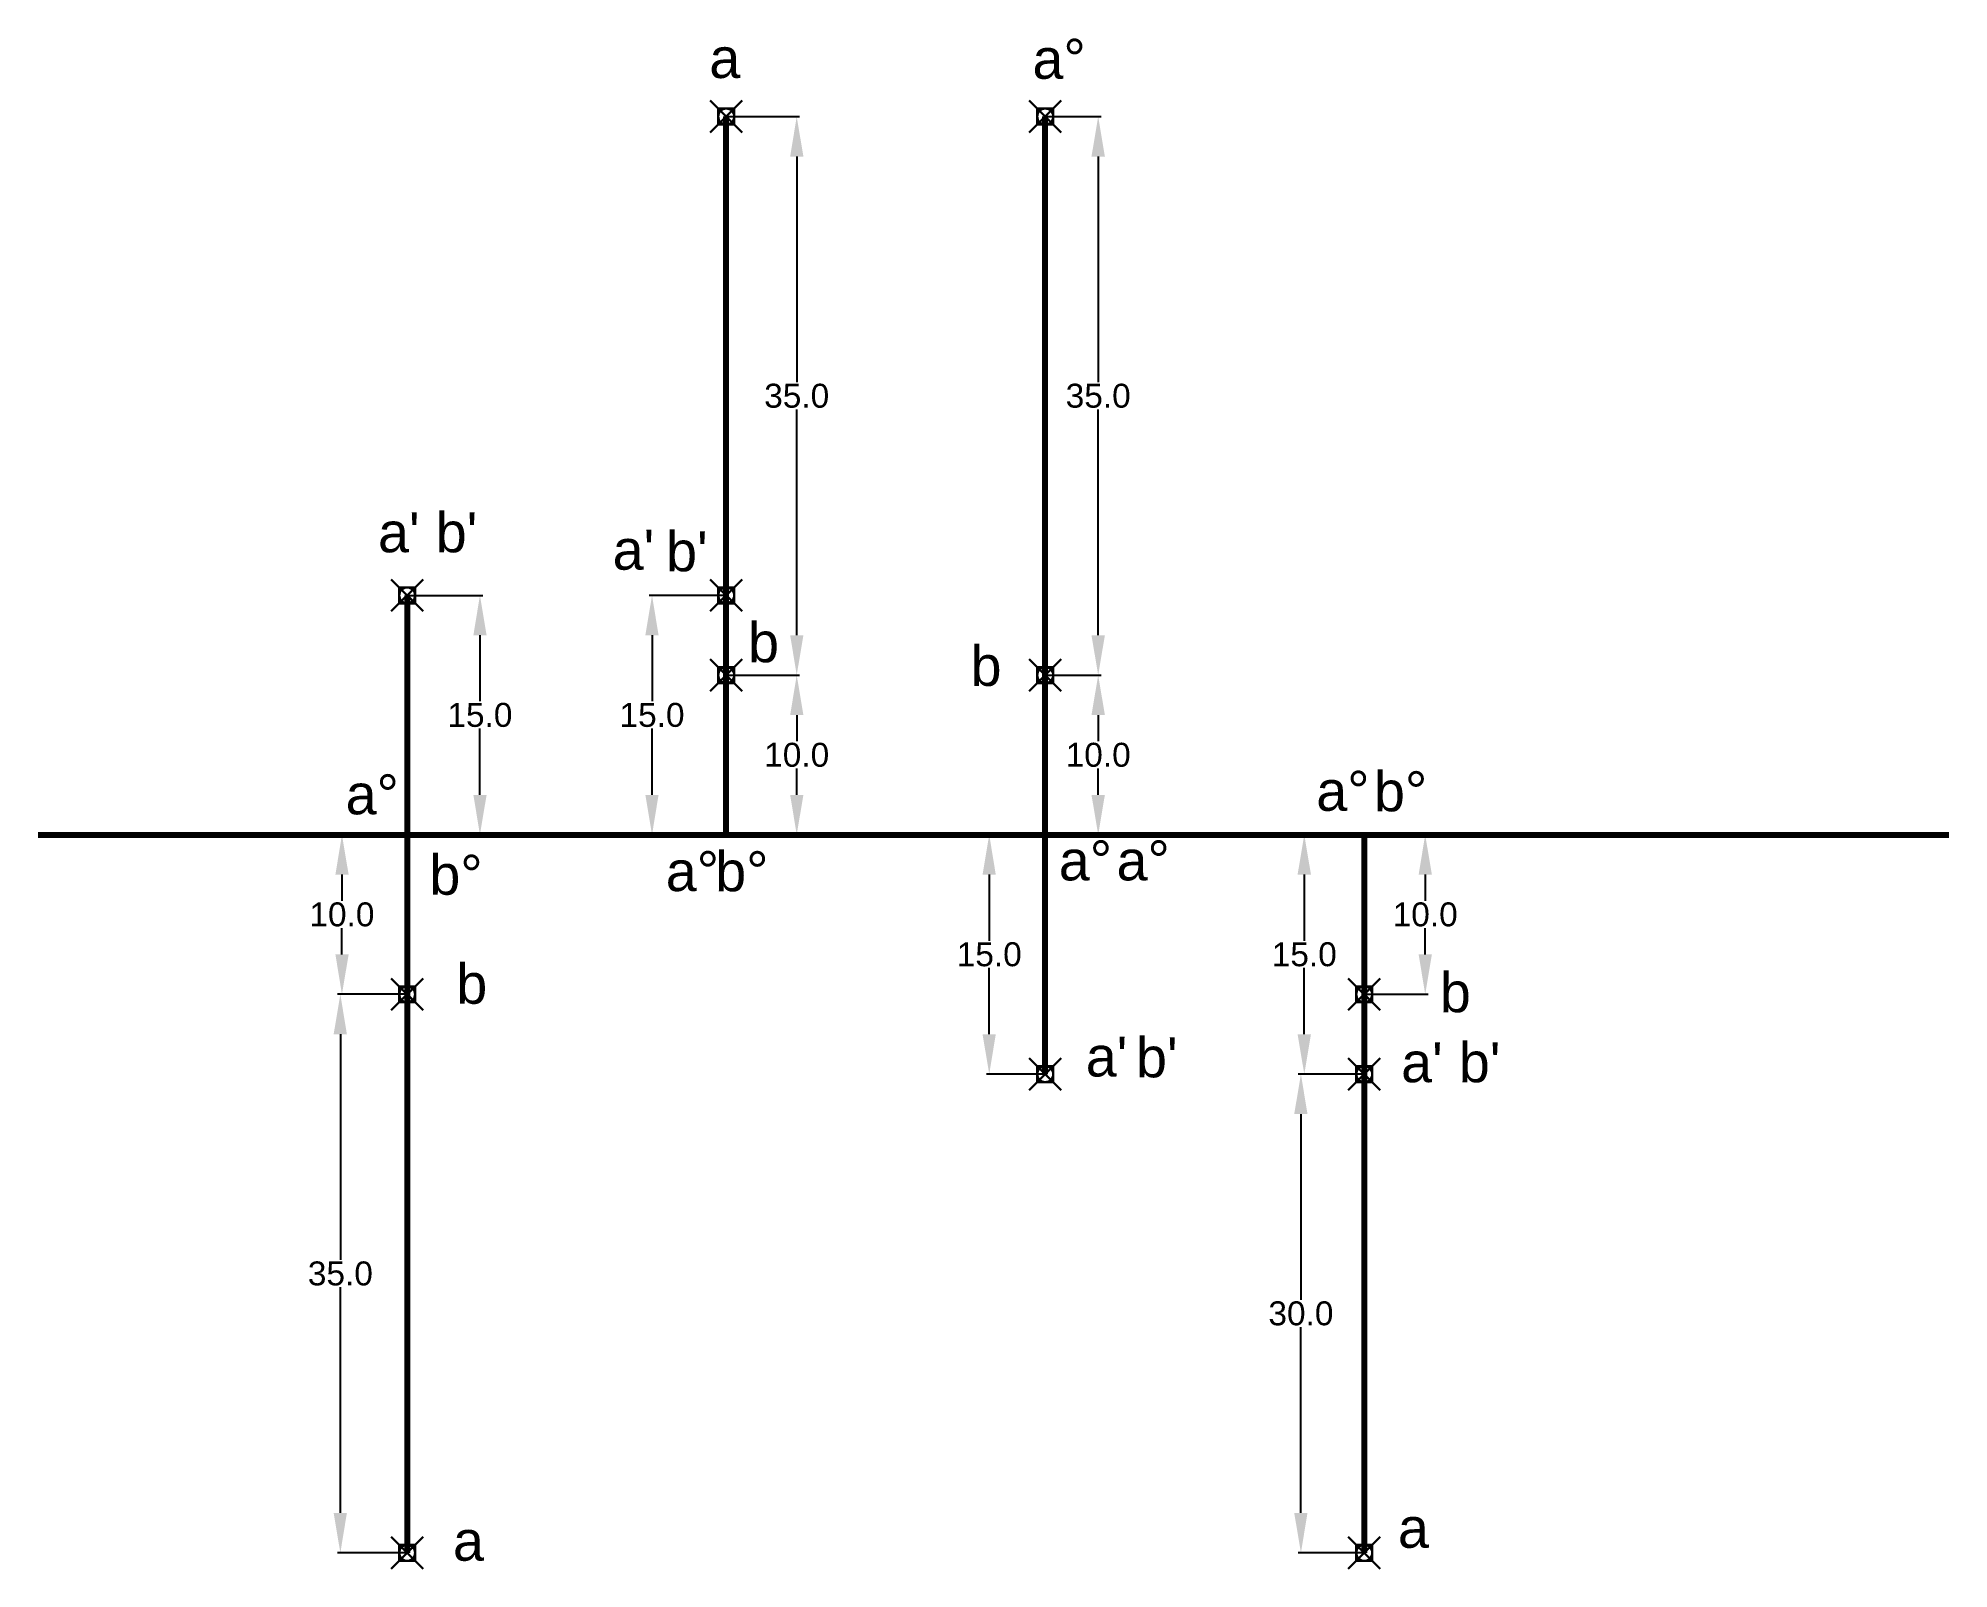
# Model space of a CAD drawing. Header units: millimetres. Extents: x -55 to 64, y 160 to 256.
import ezdxf

# ---------------------------------------------------------------- set-up
doc = ezdxf.new("R2010")
doc.units = ezdxf.units.MM
doc.header["$PDMODE"] = 99
doc.layers.add('thick continuous', color=7, linetype='Continuous', lineweight=30)
doc.styles.get("Standard").update_dxf_attribs({"font": 'Arial.ttf'})
doc.dimstyles.get("Standard").update_dxf_attribs({"dimtxt": 1.5, "dimasz": 2.5, "dimexe": 0.18, "dimexo": 0.0625, "dimgap": 0.09, "dimtad": 0, "dimtih": 1, "dimtoh": 1, "dimdec": 1, "dimzin": 0, "dimdsep": 46, "dimtxsty": 'Standard', "dimcen": 0.09, "dimadec": 0, "dimazin": 0, "dimtfac": 1, "dimtdec": 1, "dimtofl": 0, "dimtmove": 0, "dimatfit": 3, "dimfxl": 1, "dimtolj": 1, "dimtzin": 0, "dimarcsym": 0})

# ---------------------------------------------------------------- blocks, each defined once
blk = doc.blocks.new('*D1')
at = {"layer": 'Defpoints', "color": 0, "transparency": 16777216}
for p in [(-32.29, 220.94), (-32.29, 205.94), (-27.73, 205.94)]:
    blk.add_point(p, dxfattribs=at)
at = {"layer": 'thick continuous', "color": 0, "lineweight": -2, "transparency": 16777216}
for p, q in [((-32.22, 220.94), (-27.55, 220.94)), ((-27.73, 218.44), (-27.73, 214.3)), ((-27.73, 208.44), (-27.73, 212.59)), ((-32.22, 205.94), (-27.55, 205.94))]:
    blk.add_line(p, q, dxfattribs=at)
at = {"layer": 'thick continuous', "color": 0, "transparency": 16777216}
for points in [[(-28.14, 218.44), (-27.31, 218.44), (-27.73, 220.94)], [(-28.14, 208.44), (-27.31, 208.44), (-27.73, 205.94)]]:
    blk.add_solid(points, dxfattribs=at)
at = {"layer": 'thick continuous', "color": 0, "lineweight": 5, "transparency": 16777216, "insert": (-27.73, 213.44), "char_height": 1.5, "attachment_point": 5}
blk.add_mtext('\\A1;15.0', dxfattribs=at)
blk = doc.blocks.new('*D2')
at = {"layer": 'Defpoints', "color": 0, "transparency": 16777216}
for p in [(-12.29, 215.94), (-7.87, 215.94), (-12.29, 205.94)]:
    blk.add_point(p, dxfattribs=at)
at = {"layer": 'thick continuous', "color": 0, "lineweight": -2, "transparency": 16777216}
for p, q in [((-12.22, 215.94), (-7.69, 215.94)), ((-7.87, 213.44), (-7.87, 211.8)), ((-7.87, 208.44), (-7.87, 210.09)), ((-12.22, 205.94), (-7.69, 205.94))]:
    blk.add_line(p, q, dxfattribs=at)
at = {"layer": 'thick continuous', "color": 0, "transparency": 16777216}
for points in [[(-8.28, 213.44), (-7.45, 213.44), (-7.87, 215.94)], [(-8.28, 208.44), (-7.45, 208.44), (-7.87, 205.94)]]:
    blk.add_solid(points, dxfattribs=at)
at = {"layer": 'thick continuous', "color": 0, "lineweight": 5, "transparency": 16777216, "insert": (-7.87, 210.94), "char_height": 1.5, "attachment_point": 5}
blk.add_mtext('\\A1;10.0', dxfattribs=at)
blk = doc.blocks.new('*D3')
at = {"layer": 'Defpoints', "color": 0, "transparency": 16777216}
for p in [(-12.29, 220.94), (-16.94, 205.94), (-12.29, 205.94)]:
    blk.add_point(p, dxfattribs=at)
at = {"layer": 'thick continuous', "color": 0, "lineweight": -2, "transparency": 16777216}
for p, q in [((-12.35, 220.94), (-17.12, 220.94)), ((-16.94, 218.44), (-16.94, 214.3)), ((-16.94, 208.44), (-16.94, 212.59)), ((-12.35, 205.94), (-17.12, 205.94))]:
    blk.add_line(p, q, dxfattribs=at)
at = {"layer": 'thick continuous', "color": 0, "transparency": 16777216}
for points in [[(-17.36, 218.44), (-16.53, 218.44), (-16.94, 220.94)], [(-17.36, 208.44), (-16.53, 208.44), (-16.94, 205.94)]]:
    blk.add_solid(points, dxfattribs=at)
at = {"layer": 'thick continuous', "color": 0, "lineweight": 5, "transparency": 16777216, "insert": (-16.94, 213.44), "char_height": 1.5, "attachment_point": 5}
blk.add_mtext('\\A1;15.0', dxfattribs=at)
blk = doc.blocks.new('*D4')
at = {"layer": 'Defpoints', "color": 0, "transparency": 16777216}
for p in [(-12.29, 250.94), (-12.29, 215.94), (-7.87, 215.94)]:
    blk.add_point(p, dxfattribs=at)
at = {"layer": 'thick continuous', "color": 0, "lineweight": -2, "transparency": 16777216}
for p, q in [((-12.22, 250.94), (-7.69, 250.94)), ((-7.87, 248.44), (-7.87, 234.3)), ((-7.87, 218.44), (-7.87, 232.59)), ((-12.22, 215.94), (-7.69, 215.94))]:
    blk.add_line(p, q, dxfattribs=at)
at = {"layer": 'thick continuous', "color": 0, "transparency": 16777216}
for points in [[(-8.28, 248.44), (-7.45, 248.44), (-7.87, 250.94)], [(-8.28, 218.44), (-7.45, 218.44), (-7.87, 215.94)]]:
    blk.add_solid(points, dxfattribs=at)
at = {"layer": 'thick continuous', "color": 0, "lineweight": 5, "transparency": 16777216, "insert": (-7.87, 233.44), "char_height": 1.5, "attachment_point": 5}
blk.add_mtext('\\A1;35.0', dxfattribs=at)
blk = doc.blocks.new('*D5')
at = {"layer": 'Defpoints', "color": 0, "transparency": 16777216}
for p in [(7.71, 215.94), (7.71, 205.94), (11.03, 205.94)]:
    blk.add_point(p, dxfattribs=at)
at = {"layer": 'thick continuous', "color": 0, "lineweight": -2, "transparency": 16777216}
for p, q in [((7.78, 215.94), (11.21, 215.94)), ((11.03, 213.44), (11.03, 211.8)), ((11.03, 208.44), (11.03, 210.09)), ((7.78, 205.94), (11.21, 205.94))]:
    blk.add_line(p, q, dxfattribs=at)
at = {"layer": 'thick continuous', "color": 0, "transparency": 16777216}
for points in [[(10.61, 213.44), (11.45, 213.44), (11.03, 215.94)], [(10.61, 208.44), (11.45, 208.44), (11.03, 205.94)]]:
    blk.add_solid(points, dxfattribs=at)
at = {"layer": 'thick continuous', "color": 0, "lineweight": 5, "transparency": 16777216, "insert": (11.03, 210.94), "char_height": 1.5, "attachment_point": 5}
blk.add_mtext('\\A1;10.0', dxfattribs=at)
blk = doc.blocks.new('*D6')
at = {"layer": 'Defpoints', "color": 0, "transparency": 16777216}
for p in [(7.71, 250.94), (7.71, 215.94), (11.03, 215.94)]:
    blk.add_point(p, dxfattribs=at)
at = {"layer": 'thick continuous', "color": 0, "lineweight": -2, "transparency": 16777216}
for p, q in [((7.78, 250.94), (11.21, 250.94)), ((11.03, 248.44), (11.03, 234.3)), ((11.03, 218.44), (11.03, 232.59)), ((7.78, 215.94), (11.21, 215.94))]:
    blk.add_line(p, q, dxfattribs=at)
at = {"layer": 'thick continuous', "color": 0, "transparency": 16777216}
for points in [[(10.61, 248.44), (11.45, 248.44), (11.03, 250.94)], [(10.61, 218.44), (11.45, 218.44), (11.03, 215.94)]]:
    blk.add_solid(points, dxfattribs=at)
at = {"layer": 'thick continuous', "color": 0, "lineweight": 5, "transparency": 16777216, "insert": (11.03, 233.44), "char_height": 1.5, "attachment_point": 5}
blk.add_mtext('\\A1;35.0', dxfattribs=at)
blk = doc.blocks.new('*D7')
at = {"layer": 'Defpoints', "color": 0, "transparency": 16777216}
for p in [(27.71, 205.94), (27.71, 195.94), (31.53, 195.94)]:
    blk.add_point(p, dxfattribs=at)
at = {"layer": 'thick continuous', "color": 0, "lineweight": -2, "transparency": 16777216}
for p, q in [((27.78, 205.94), (31.71, 205.94)), ((31.53, 203.44), (31.53, 201.8)), ((31.53, 198.44), (31.53, 200.09)), ((27.78, 195.94), (31.71, 195.94))]:
    blk.add_line(p, q, dxfattribs=at)
at = {"layer": 'thick continuous', "color": 0, "transparency": 16777216}
for points in [[(31.12, 203.44), (31.95, 203.44), (31.53, 205.94)], [(31.12, 198.44), (31.95, 198.44), (31.53, 195.94)]]:
    blk.add_solid(points, dxfattribs=at)
at = {"layer": 'thick continuous', "color": 0, "lineweight": 5, "transparency": 16777216, "insert": (31.53, 200.94), "char_height": 1.5, "attachment_point": 5}
blk.add_mtext('\\A1;10.0', dxfattribs=at)
blk = doc.blocks.new('*D8')
at = {"layer": 'Defpoints', "color": 0, "transparency": 16777216}
for p in [(27.71, 205.94), (23.95, 190.94), (27.71, 190.94)]:
    blk.add_point(p, dxfattribs=at)
at = {"layer": 'thick continuous', "color": 0, "lineweight": -2, "transparency": 16777216}
for p, q in [((27.65, 205.94), (23.77, 205.94)), ((23.95, 203.44), (23.95, 199.3)), ((23.95, 193.44), (23.95, 197.59)), ((27.65, 190.94), (23.77, 190.94))]:
    blk.add_line(p, q, dxfattribs=at)
at = {"layer": 'thick continuous', "color": 0, "transparency": 16777216}
for points in [[(23.53, 203.44), (24.37, 203.44), (23.95, 205.94)], [(23.53, 193.44), (24.37, 193.44), (23.95, 190.94)]]:
    blk.add_solid(points, dxfattribs=at)
at = {"layer": 'thick continuous', "color": 0, "lineweight": 5, "transparency": 16777216, "insert": (23.95, 198.44), "char_height": 1.5, "attachment_point": 5}
blk.add_mtext('\\A1;15.0', dxfattribs=at)
blk = doc.blocks.new('*D9')
at = {"layer": 'Defpoints', "color": 0, "transparency": 16777216}
for p in [(27.71, 190.94), (23.74, 160.94), (27.71, 160.94)]:
    blk.add_point(p, dxfattribs=at)
at = {"layer": 'thick continuous', "color": 0, "lineweight": -2, "transparency": 16777216}
for p, q in [((27.65, 190.94), (23.56, 190.94)), ((23.74, 188.44), (23.74, 176.8)), ((23.74, 163.44), (23.74, 175.09)), ((27.65, 160.94), (23.56, 160.94))]:
    blk.add_line(p, q, dxfattribs=at)
at = {"layer": 'thick continuous', "color": 0, "transparency": 16777216}
for points in [[(23.32, 188.44), (24.15, 188.44), (23.74, 190.94)], [(23.32, 163.44), (24.15, 163.44), (23.74, 160.94)]]:
    blk.add_solid(points, dxfattribs=at)
at = {"layer": 'thick continuous', "color": 0, "lineweight": 5, "transparency": 16777216, "insert": (23.74, 175.94), "char_height": 1.5, "attachment_point": 5}
blk.add_mtext('\\A1;30.0', dxfattribs=at)
blk = doc.blocks.new('*D10')
at = {"layer": 'Defpoints', "color": 0, "transparency": 16777216}
for p in [(7.71, 205.94), (4.2, 190.94), (7.71, 190.94)]:
    blk.add_point(p, dxfattribs=at)
at = {"layer": 'thick continuous', "color": 0, "lineweight": -2, "transparency": 16777216}
for p, q in [((7.65, 205.94), (4.02, 205.94)), ((4.2, 203.44), (4.2, 199.3)), ((4.2, 193.44), (4.2, 197.59)), ((7.65, 190.94), (4.02, 190.94))]:
    blk.add_line(p, q, dxfattribs=at)
at = {"layer": 'thick continuous', "color": 0, "transparency": 16777216}
for points in [[(3.78, 203.44), (4.61, 203.44), (4.2, 205.94)], [(3.78, 193.44), (4.61, 193.44), (4.2, 190.94)]]:
    blk.add_solid(points, dxfattribs=at)
at = {"layer": 'thick continuous', "color": 0, "lineweight": 5, "transparency": 16777216, "insert": (4.2, 198.44), "char_height": 1.5, "attachment_point": 5}
blk.add_mtext('\\A1;15.0', dxfattribs=at)
blk = doc.blocks.new('*D11')
at = {"layer": 'Defpoints', "color": 0, "transparency": 16777216}
for p in [(-32.29, 205.94), (-36.38, 195.94), (-32.29, 195.94)]:
    blk.add_point(p, dxfattribs=at)
at = {"layer": 'thick continuous', "color": 0, "lineweight": -2, "transparency": 16777216}
for p, q in [((-32.35, 205.94), (-36.56, 205.94)), ((-36.38, 203.44), (-36.38, 201.8)), ((-36.38, 198.44), (-36.38, 200.09)), ((-32.35, 195.94), (-36.56, 195.94))]:
    blk.add_line(p, q, dxfattribs=at)
at = {"layer": 'thick continuous', "color": 0, "transparency": 16777216}
for points in [[(-36.79, 203.44), (-35.96, 203.44), (-36.38, 205.94)], [(-36.79, 198.44), (-35.96, 198.44), (-36.38, 195.94)]]:
    blk.add_solid(points, dxfattribs=at)
at = {"layer": 'thick continuous', "color": 0, "lineweight": 5, "transparency": 16777216, "insert": (-36.38, 200.94), "char_height": 1.5, "attachment_point": 5}
blk.add_mtext('\\A1;10.0', dxfattribs=at)
blk = doc.blocks.new('*D12')
at = {"layer": 'Defpoints', "color": 0, "transparency": 16777216}
for p in [(-32.29, 195.94), (-36.48, 160.94), (-32.29, 160.94)]:
    blk.add_point(p, dxfattribs=at)
at = {"layer": 'thick continuous', "color": 0, "lineweight": -2, "transparency": 16777216}
for p, q in [((-32.35, 195.94), (-36.66, 195.94)), ((-36.48, 193.44), (-36.48, 179.3)), ((-36.48, 163.44), (-36.48, 177.59)), ((-32.35, 160.94), (-36.66, 160.94))]:
    blk.add_line(p, q, dxfattribs=at)
at = {"layer": 'thick continuous', "color": 0, "transparency": 16777216}
for points in [[(-36.9, 193.44), (-36.07, 193.44), (-36.48, 195.94)], [(-36.9, 163.44), (-36.07, 163.44), (-36.48, 160.94)]]:
    blk.add_solid(points, dxfattribs=at)
at = {"layer": 'thick continuous', "color": 0, "lineweight": 5, "transparency": 16777216, "insert": (-36.48, 178.44), "char_height": 1.5, "attachment_point": 5}
blk.add_mtext('\\A1;35.0', dxfattribs=at)

msp = doc.modelspace()

# ---------------------------------------------------------------- linework, layer by layer
at = {"layer": 'thick continuous', "lineweight": 80}
for p, q in [((-12.29, 205.94), (-12.29, 250.94)), ((7.71, 215.94), (7.71, 250.94)), ((-32.29, 220.94), (-32.29, 205.94)), ((-12.29, 205.94), (-12.29, 220.94)), ((7.71, 205.94), (7.71, 215.94)), ((-55.42, 205.94), (-32.29, 205.94)), ((-32.29, 205.94), (64.35, 205.94)), ((-32.29, 205.94), (-12.29, 205.94)), ((-32.29, 205.94), (-32.29, 195.94)), ((-12.29, 205.94), (7.71, 205.94)), ((7.71, 190.94), (7.71, 205.94)), ((7.71, 205.94), (27.71, 205.94)), ((27.71, 205.94), (27.71, 160.94)), ((27.71, 205.94), (27.71, 195.94)), ((-32.29, 195.94), (-32.29, 160.94)), ((27.71, 195.94), (27.71, 190.94))]:
    msp.add_line(p, q, dxfattribs=at)
at = {"layer": 'thick continuous'}
for p, q in [((-12.29, 205.94), (-12.29, 240.94)), ((-12.29, 240.94), (-12.29, 205.94)), ((-32.29, 205.94), (-32.29, 220.94)), ((-12.29, 205.94), (-12.29, 220.94)), ((-12.29, 220.94), (-12.29, 205.94)), ((-12.29, 205.94), (-12.29, 215.94)), ((-12.29, 215.94), (-12.29, 205.94)), ((-12.29, 205.94), (-12.29, 215.94)), ((-32.29, 205.94), (-55.42, 205.94)), ((-32.29, 205.94), (-32.29, 205.94)), ((-32.29, 205.94), (-32.29, 205.94)), ((-32.29, 205.94), (-32.29, 205.94)), ((7.71, 205.94), (7.71, 190.94))]:
    msp.add_line(p, q, dxfattribs=at)
for p in [(-12.29, 250.94), (7.71, 250.94), (-32.29, 220.94), (-12.29, 220.94), (-12.29, 215.94), (7.71, 215.94), (-32.29, 195.94), (27.71, 195.94), (7.71, 190.94), (27.71, 190.94), (-32.29, 160.94), (27.71, 160.94)]:
    msp.add_point(p, dxfattribs=at)

# ---------------------------------------------------------------- texts
at = {"layer": 'thick continuous', "char_height": 2.5, "attachment_point": 1}
for s, insert in [('a', (-13.35, 255.86)), ('a°', (6.91, 255.81)), ("a'", (-34.12, 226.14)), ("b'", (-30.5, 226.14)), ("a'", (-19.41, 225.05)), ("b'", (-16.06, 224.95)), ('b', (-10.92, 219.25)), ('b', (3.03, 217.77)), ('a°', (-36.15, 209.72)), ('a°', (24.7, 209.94)), ('b°', (28.32, 209.91)), ('a°', (-16.08, 204.91)), ('b°', (-12.98, 204.9)), ('a°', (8.56, 205.58)), ('a°', (12.18, 205.58)), ('b°', (-30.9, 204.68)), ('b', (-29.21, 197.85)), ("a'", (10.25, 193.29)), ("b'", (13.4, 193.24)), ("a'", (30.02, 192.93)), ('a', (29.82, 163.76)), ('a', (-29.42, 162.95))]:
    msp.add_mtext_dynamic_manual_height_columns(s, width=3.6176, gutter_width=12.5, heights=[0], dxfattribs=dict(at, insert=insert))
at = {"layer": 'thick continuous', "lineweight": 5, "char_height": 2.5, "attachment_point": 1}
for s, insert in [('b', (32.45, 197.32)), ("b'", (33.64, 192.93))]:
    msp.add_mtext_dynamic_manual_height_columns(s, width=3.6176, gutter_width=12.5, heights=[0], dxfattribs=dict(at, insert=insert))

# ---------------------------------------------------------------- dimensions: what is measured, and where the dimension line sits
at = {"layer": 'thick continuous', "lineweight": 5}
for base, p1, p2, picture, middle in [((-7.87, 215.94), (-12.29, 250.94), (-12.29, 215.94), '*D4', (-7.87, 233.44)), ((11.03, 215.94), (7.71, 250.94), (7.71, 215.94), '*D6', (11.03, 233.44)), ((-27.73, 205.94), (-32.29, 220.94), (-32.29, 205.94), '*D1', (-27.73, 213.44)), ((-16.94, 205.94), (-12.29, 220.94), (-12.29, 205.94), '*D3', (-16.94, 213.44)), ((-7.87, 215.94), (-12.29, 205.94), (-12.29, 215.94), '*D2', (-7.87, 210.94)), ((11.03, 205.94), (7.71, 215.94), (7.71, 205.94), '*D5', (11.03, 210.94)), ((-36.38, 195.94), (-32.29, 205.94), (-32.29, 195.94), '*D11', (-36.38, 200.94)), ((4.2, 190.94), (7.71, 205.94), (7.71, 190.94), '*D10', (4.2, 198.44)), ((23.95, 190.94), (27.71, 205.94), (27.71, 190.94), '*D8', (23.95, 198.44)), ((31.53, 195.94), (27.71, 205.94), (27.71, 195.94), '*D7', (31.53, 200.94)), ((-36.48, 160.94), (-32.29, 195.94), (-32.29, 160.94), '*D12', (-36.48, 178.44)), ((23.74, 160.94), (27.71, 190.94), (27.71, 160.94), '*D9', (23.74, 175.94))]:
    dim = msp.add_linear_dim(base=base, p1=p1, p2=p2, angle=90, dimstyle='Standard', dxfattribs=at)
    dim.commit()
    dim.dimension.update_dxf_attribs({"geometry": picture, "text_midpoint": middle})

doc.saveas('drawing.dxf')
